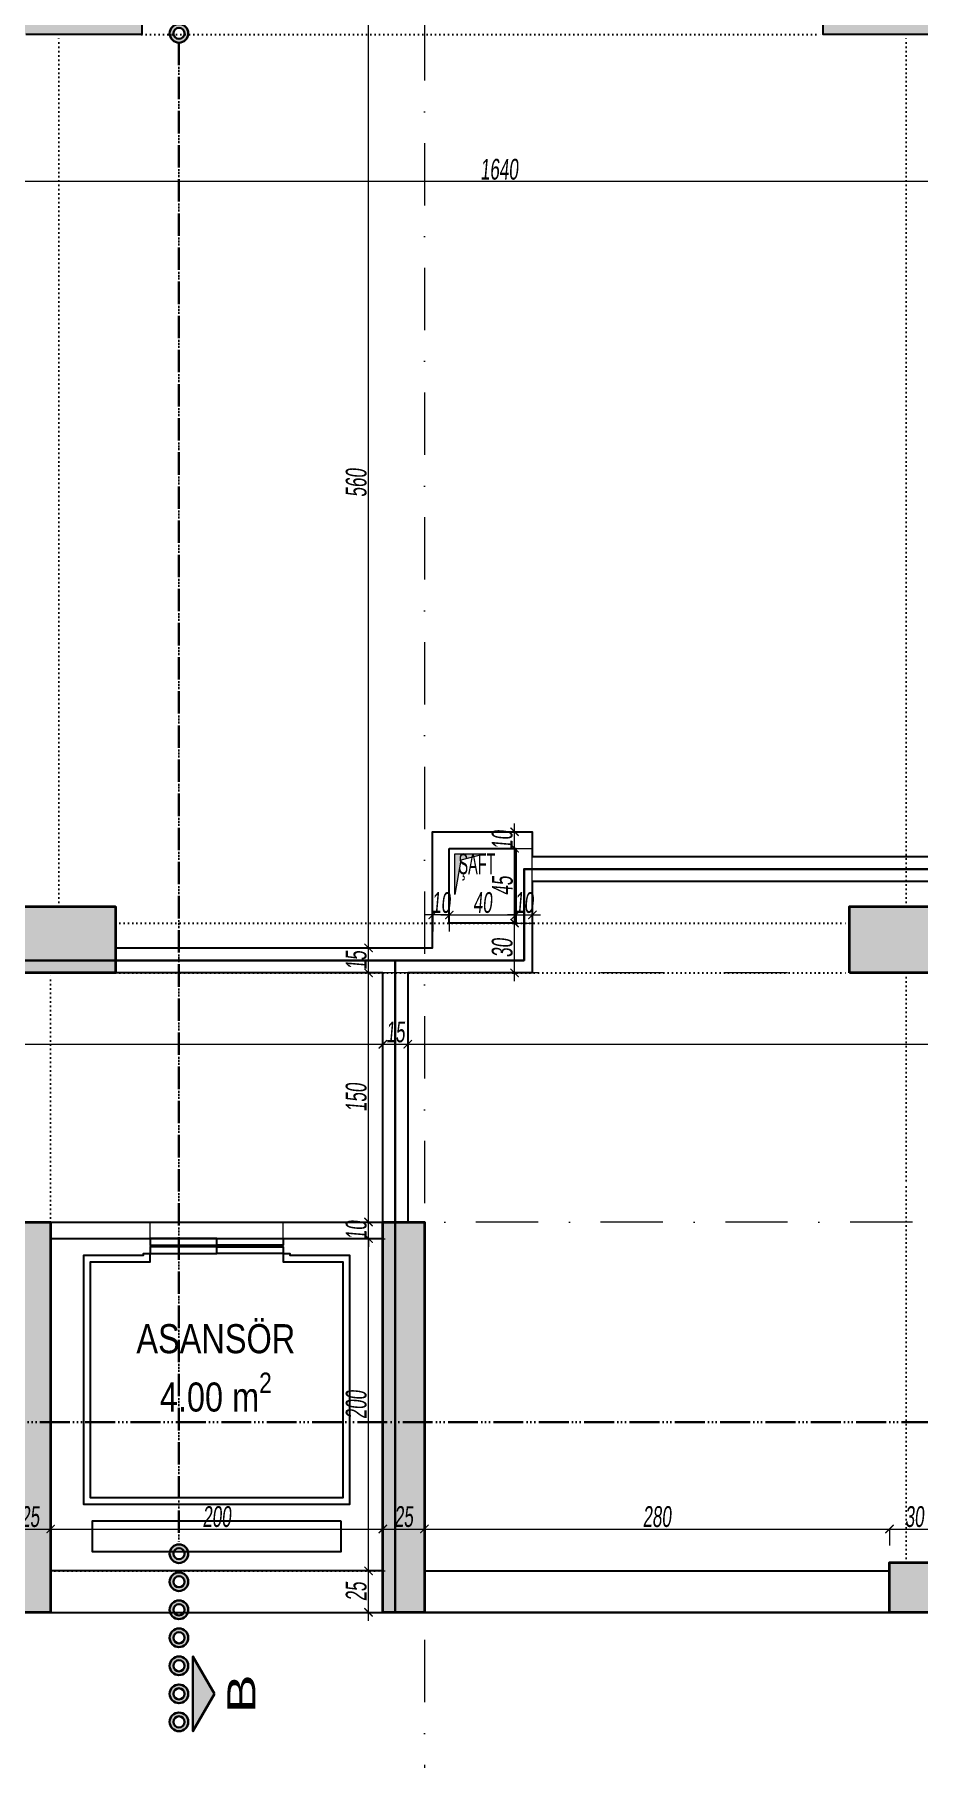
# Model space of a CAD drawing. Header units: millimetres. Extents: x -2145 to 33996, y -835 to 2363.
# Drawn here: x 9820 to 10352, y -228 to 810 of the extents above; entities that cross this region are included whole.
import ezdxf
from ezdxf.enums import TextEntityAlignment as Align

# ---------------------------------------------------------------- set-up
doc = ezdxf.new("R2010")
doc.units = ezdxf.units.MM
for name, pattern in [('ACAD_ISO06W100', [36, 24, -3, 0, -3, 0, -3, 0, -3]), ('DASHDOT', [1, 0.5, -0.25, 0, -0.25]), ('DOT', [0.25, 0, -0.25])]:
    doc.linetypes.add(name, pattern=pattern)
doc.layers.add('ALAN', color=3, linetype='Continuous', lineweight=25, plot=False)
for name, color, linetype, lineweight in [('EMSAL HESAP', 1, 'Continuous', 30), ('NET_AKS', 251, 'DASHDOT', 9), ('NET_DUVAR', 150, 'Continuous', 18), ('NET_KESİT_ÇİZİGİSİ', 1, 'Continuous', 30), ('NET_KOLON_TARAMA', 8, 'Continuous', 0), ('NET_TAŞIYICI', 1, 'Continuous', 35), ('NET_ÖLÇÜ İÇ', 54, 'Continuous', 9)]:
    doc.layers.add(name, color=color, linetype=linetype, lineweight=lineweight)
for name, color, linetype in [('Merdiven', 7, 'Continuous'), ('NET_KİRİŞ', 253, 'DOT'), ('NET_POZ', 41, 'Continuous'), ('T-MAH-AD', 7, 'Continuous')]:
    doc.layers.add(name, color=color, linetype=linetype)
doc.styles.add('ARIALTR', font='arial.ttf', dxfattribs={"width": 0.8, "height": 22.5})
doc.styles.add('ARıAL', font='arial.ttf', dxfattribs={"width": 0.7})
doc.styles.add('BODRUM', font='swisscl.ttf', dxfattribs={"width": 0.8, "oblique": 5})
doc.styles.get("Standard").update_dxf_attribs({"font": 'arial.ttf'})
doc.dimstyles.new('olcu-50', dxfattribs={"dimscale": 0, "dimtxt": 12.5, "dimasz": 5, "dimexe": 10, "dimexo": 10, "dimgap": 1, "dimtad": 1, "dimdec": 1, "dimzin": 12, "dimtxsty": 'BODRUM', "dimblk": 'ARCHTICK', "dimcen": 8, "dimdle": 5, "dimclrd": 256, "dimclre": 256, "dimclrt": 256, "dimadec": 0, "dimazin": 2, "dimtfac": 1, "dimtdec": 1, "dimtix": 1, "dimtmove": 0, "dimatfit": 3, "dimldrblk": 'ARCHTICK', "dimfxl": 15, "dimfxlon": 1, "dimlwd": -1, "dimlwe": -1, "dimarcsym": 0})

# ---------------------------------------------------------------- blocks, each defined once
blk = doc.blocks.new('A$C6CC27A50')
at = {"layer": 'NET_DUVAR', "true_color": 0x939598}
h = blk.add_hatch(color=252, dxfattribs=at)
h.dxf.hatch_style = 1
h.paths.add_polyline_path([(-24.76, 3), (-2.88, 3), (-2.88, 19.23), (-6.27, 6.11)])
at = {"layer": 'NET_DUVAR', "color": 251, "true_color": 0x636466}
for p, q in [((-2.88, 19.23), (-6.27, 6.11)), ((-2.88, 3), (-2.88, 19.23)), ((-6.27, 6.11), (-24.76, 3)), ((-24.76, 3), (-2.88, 3))]:
    blk.add_line(p, q, dxfattribs=at)
blk = doc.blocks.new('A$Cec846f78')
at = {"layer": 'NET_TAŞIYICI'}
for points in [[(-1051, 425), (-1051, 385), (-1121, 385), (-1121, 425)], [(-609, 385), (-609, 425), (-539, 425), (-539, 385)], [(-1115, 0), (-1115, 235), (-1090, 235), (-1090, 225), (-1090, 0)], [(-890, 0), (-890, 225), (-890, 235), (-865, 235), (-865, 0)], [(-585, 0), (-585, 30), (-505, 30), (-505, 0)]]:
    blk.add_lwpolyline(points, close=True, dxfattribs=at)
blk = doc.blocks.new('A$Ca5374770')
at = {"layer": 'NET_KOLON_TARAMA'}
h = blk.add_hatch(dxfattribs=at)
h.set_pattern_fill('ANSI33', color=256)
h.paths.add_polyline_path([(1115, 0), (1115, 235), (1090, 235), (1090, 225), (1090, 0)])
h.paths.add_polyline_path([(890, 0), (890, 225), (890, 235), (865, 235), (865, 0)])
h.paths.add_polyline_path([(1580, 30), (1580, 0), (1660, 0), (1660, 30)])
h.paths.add_polyline_path([(1620, 455), (1620, 385), (1660, 385), (1660, 455)])
h.paths.add_polyline_path([(80, 950), (80, 980), (0, 980), (0, 950)])
h.paths.add_polyline_path([(1580, 980), (1580, 950), (1660, 950), (1660, 980)])
h.paths.add_polyline_path([(1035, 980), (1035, 950), (1115, 950), (1115, 980)])
h.paths.add_polyline_path([(625, 950), (625, 980), (545, 980), (545, 950)])
h.paths.add_polyline_path([(80, 0), (80, 30), (0, 30), (0, 0)])
h.paths.add_polyline_path([(1051, 425), (1051, 385), (1121, 385), (1121, 425)])
h.paths.add_polyline_path([(609, 385), (609, 425), (539, 425), (539, 385)])
h.paths.add_polyline_path([(585, 0), (585, 30), (505, 30), (505, 0)])
h.paths.add_polyline_path([(40, 385), (40, 455), (0, 455), (0, 385)])
at = {"layer": 'NET_TAŞIYICI', "xscale": -1}
blk.add_blockref('A$Cec846f78', (0, 0), dxfattribs=at)
blk = doc.blocks.new('*U618')
for points in [[(0, -4), (0, 0), (-40, 0), (-40, -4)], [(0, -4), (0, 0), (40, 0), (40, -4)], [(0, -9), (0, -5), (-40, -5), (-40, -9)], [(0, -9), (0, -5), (40, -5), (40, -9)], [(75, -170), (-75, -170), (-75, -188.4), (75, -188.4)]]:
    blk.add_lwpolyline(points, close=True)
for points in [[(40, -9), (44, -9), (44, -10), (80, -10), (80, -160), (-80, -160), (-80, -10), (-44, -10), (-44, -9), (-40, -9)], [(40, -9), (40, -14), (76, -14), (76, -156), (-76, -156), (-76, -14), (-40, -14), (-40, -9)]]:
    blk.add_lwpolyline(points)
blk = doc.blocks.new('İŞRT - KES YER')
at = {"layer": 'NET_KESİT_ÇİZİGİSİ'}
h = blk.add_hatch(color=251, dxfattribs=at)
h.dxf.hatch_style = 1
h.paths.add_polyline_path([(0, 0), (40, -23.1), (-40, -23.1)])
h = blk.add_hatch(color=256, dxfattribs=at)
h.dxf.hatch_style = 1
h.paths.add_polyline_path([(160, -38.1, -1), (140, -38.1, -1)])
h.paths.add_polyline_path([(144, -38.1, 1), (156, -38.1, 1)], flags=16)
h.paths.add_polyline_path([(130, -38.1, -1), (110, -38.1, -1)])
h.paths.add_polyline_path([(114, -38.1, 1), (126, -38.1, 1)], flags=16)
h.paths.add_polyline_path([(100, -38.1, -1), (80, -38.1, -1)])
h.paths.add_polyline_path([(84, -38.1, 1), (96, -38.1, 1)], flags=16)
h.paths.add_polyline_path([(70, -38.1, -1), (50, -38.1, -1)])
h.paths.add_polyline_path([(54, -38.1, 1), (66, -38.1, 1)], flags=16)
h.paths.add_polyline_path([(40, -38.1, -1), (20, -38.1, -1)])
h.paths.add_polyline_path([(24, -38.1, 1), (36, -38.1, 1)], flags=16)
h.paths.add_polyline_path([(10, -38.1, -1), (-10, -38.1, -1)])
h.paths.add_polyline_path([(-6, -38.1, 1), (6, -38.1, 1)], flags=16)
h.paths.add_polyline_path([(-20, -38.1, -1), (-40, -38.1, -1)])
h.paths.add_polyline_path([(-36, -38.1, 1), (-24, -38.1, 1)], flags=16)
blk.add_lwpolyline([(0, 0), (40, -23.1), (-40, -23.1)], close=True, dxfattribs=at)
for centre, radius in [((-30, -38.1), 10), ((-30, -38.1), 6), ((0, -38.1), 10), ((0, -38.1), 6), ((30, -38.1), 10), ((30, -38.1), 6), ((60, -38.1), 10), ((60, -38.1), 6), ((90, -38.1), 10), ((90, -38.1), 6), ((120, -38.1), 10), ((120, -38.1), 6), ((150, -38.1), 10), ((150, -38.1), 6)]:
    blk.add_circle(centre, radius, dxfattribs=at)
blk = doc.blocks.new('*U634')
at = {"layer": 'NET_KESİT_ÇİZİGİSİ', "linetype": 'ACAD_ISO06W100'}
blk.add_lwpolyline([(1807.3, 0), (200, 0)], dxfattribs=at)
at = {"layer": 'NET_KESİT_ÇİZİGİSİ'}
blk.add_blockref('İŞRT - KES YER', (40, 38.1), dxfattribs=at)
at = {"layer": 'NET_KESİT_ÇİZİGİSİ', "xscale": -1}
blk.add_blockref('İŞRT - KES YER', (1967.3, 38.1), dxfattribs=at)
at = {"layer": 'NET_KESİT_ÇİZİGİSİ', "style": 'ARıAL', "width": 1.5}
for tag, p in [('KESİTSOL', (40, 66.8)), ('KESİTSAĞ', (1967.3, 66.8))]:
    blk.add_attdef(tag, text='', height=30, dxfattribs=at).set_placement(p, align=Align.MIDDLE_CENTER)
blk = doc.blocks.new('A$C5ec6af74')
at = {"layer": 'NET_AKS', "ltscale": 75}
for p, q in [((-70, 1185), (-70, -185)), ((1125, 385), (-1195, 385)), ((1125, 235), (-1195, 235)), ((1125, 0), (-1195, 0))]:
    blk.add_line(p, q, dxfattribs=at)
blk = doc.blocks.new('A$Cb9b20b1b')
at = {"layer": 'NET_KİRİŞ', "ltscale": 10}
for p, q in [((-315, 190), (-315, 715)), ((145, 715), (-265, 715)), ((195, 190), (195, 715)), ((161, 180), (-281, 180)), ((-315, 25), (-315, 150)), ((161, 150), (-281, 150)), ((200, 0), (200, 150)), ((-315, -205), (-315, 25)), ((-25, -210), (-305, -210)), ((-25, -210), (-165, -210)), ((200, -210), (0, -210)), ((-25, -235), (-305, -235)), ((200, -235), (0, -235))]:
    blk.add_line(p, q, dxfattribs=at)
blk = doc.blocks.new('_ArchTick')
at = {"color": 0, "linetype": 'ByBlock', "const_width": 0.15}
blk.add_lwpolyline([(-0.5, -0.5), (0.5, 0.5)], dxfattribs=at)
blk = doc.blocks.new('*D777')
at = {"layer": 'Defpoints', "color": 0, "transparency": 16777216}
for p in [(9279.5, 721), (9279.5, 721), (10919.5, 721)]:
    blk.add_point(p, dxfattribs=at)
at = {"layer": 'NET_ÖLÇÜ İÇ', "transparency": 16777216}
for p, q in [((9279.5, 721), (9279.5, 731)), ((10919.5, 721), (10919.5, 731)), ((10924.5, 721), (9274.5, 721))]:
    blk.add_line(p, q, dxfattribs=at)
at = {"layer": 'NET_ÖLÇÜ İÇ', "transparency": 16777216, "xscale": 5, "yscale": 5, "zscale": 5, "rotation": 180}
blk.add_blockref('_ArchTick', (9279.5, 721), dxfattribs=at)
at = {"layer": 'NET_ÖLÇÜ İÇ', "transparency": 16777216, "xscale": 5, "yscale": 5, "zscale": 5}
blk.add_blockref('_ArchTick', (10919.5, 721), dxfattribs=at)
at = {"layer": 'NET_ÖLÇÜ İÇ', "transparency": 16777216, "insert": (10099.5, 728.4), "char_height": 12.5, "attachment_point": 5, "style": 'BODRUM'}
blk.add_mtext('1640', dxfattribs=at)
blk = doc.blocks.new('*D784')
at = {"layer": 'Defpoints', "color": 0, "transparency": 16777216}
for p in [(10020.9, -115.4), (10020.9, -115.4), (10020.9, -140.4)]:
    blk.add_point(p, dxfattribs=at)
at = {"layer": 'NET_ÖLÇÜ İÇ', "transparency": 16777216}
for p, q in [((10020.9, -145.4), (10020.9, -110.4)), ((10020.9, -115.4), (10030.9, -115.4)), ((10020.9, -140.4), (10030.9, -140.4))]:
    blk.add_line(p, q, dxfattribs=at)
at = {"layer": 'NET_ÖLÇÜ İÇ', "transparency": 16777216, "xscale": 5, "yscale": 5, "zscale": 5}
for p, rotation in [((10020.9, -115.4), 90), ((10020.9, -140.4), 270)]:
    blk.add_blockref('_ArchTick', p, dxfattribs=dict(at, rotation=rotation))
at = {"layer": 'NET_ÖLÇÜ İÇ', "transparency": 16777216, "insert": (10013.5, -127.9), "char_height": 12.5, "attachment_point": 5, "rotation": 90, "style": 'BODRUM'}
blk.add_mtext('25', dxfattribs=at)
blk = doc.blocks.new('*D785')
at = {"layer": 'Defpoints', "color": 0, "transparency": 16777216}
for p in [(10020.9, 84.6), (10020.9, 84.6), (10020.9, -115.4)]:
    blk.add_point(p, dxfattribs=at)
at = {"layer": 'NET_ÖLÇÜ İÇ', "transparency": 16777216}
for p, q in [((10020.9, -120.4), (10020.9, 89.6)), ((10020.9, 84.6), (10030.9, 84.6)), ((10020.9, -115.4), (10030.9, -115.4))]:
    blk.add_line(p, q, dxfattribs=at)
at = {"layer": 'NET_ÖLÇÜ İÇ', "transparency": 16777216, "xscale": 5, "yscale": 5, "zscale": 5}
for p, rotation in [((10020.9, 84.6), 90), ((10020.9, -115.4), 270)]:
    blk.add_blockref('_ArchTick', p, dxfattribs=dict(at, rotation=rotation))
at = {"layer": 'NET_ÖLÇÜ İÇ', "transparency": 16777216, "insert": (10013.5, -15.4), "char_height": 12.5, "attachment_point": 5, "rotation": 90, "style": 'BODRUM'}
blk.add_mtext('200', dxfattribs=at)
blk = doc.blocks.new('*D786')
at = {"layer": 'Defpoints', "color": 0, "transparency": 16777216}
for p in [(10020.9, 94.6), (10020.9, 94.6), (10020.9, 84.6)]:
    blk.add_point(p, dxfattribs=at)
at = {"layer": 'NET_ÖLÇÜ İÇ', "transparency": 16777216}
for p, q in [((10020.9, 94.6), (10020.9, 99.6)), ((10020.9, 94.6), (10030.9, 94.6)), ((10020.9, 84.6), (10020.9, 94.6)), ((10020.9, 84.6), (10030.9, 84.6)), ((10020.9, 84.6), (10020.9, 79.6))]:
    blk.add_line(p, q, dxfattribs=at)
at = {"layer": 'NET_ÖLÇÜ İÇ', "transparency": 16777216, "xscale": 5, "yscale": 5, "zscale": 5}
for p, rotation in [((10020.9, 94.6), 270), ((10020.9, 84.6), 90)]:
    blk.add_blockref('_ArchTick', p, dxfattribs=dict(at, rotation=rotation))
at = {"layer": 'NET_ÖLÇÜ İÇ', "transparency": 16777216, "insert": (10013.5, 89.6), "char_height": 12.5, "attachment_point": 5, "rotation": 90, "style": 'BODRUM'}
blk.add_mtext('10', dxfattribs=at)
blk = doc.blocks.new('*D787')
at = {"layer": 'Defpoints', "color": 0, "transparency": 16777216}
for p in [(10020.9, 244.6), (10020.9, 244.6), (10020.9, 94.6)]:
    blk.add_point(p, dxfattribs=at)
at = {"layer": 'NET_ÖLÇÜ İÇ', "transparency": 16777216}
for p, q in [((10020.9, 89.6), (10020.9, 249.6)), ((10020.9, 244.6), (10030.9, 244.6)), ((10020.9, 94.6), (10030.9, 94.6))]:
    blk.add_line(p, q, dxfattribs=at)
at = {"layer": 'NET_ÖLÇÜ İÇ', "transparency": 16777216, "xscale": 5, "yscale": 5, "zscale": 5}
for p, rotation in [((10020.9, 244.6), 90), ((10020.9, 94.6), 270)]:
    blk.add_blockref('_ArchTick', p, dxfattribs=dict(at, rotation=rotation))
at = {"layer": 'NET_ÖLÇÜ İÇ', "transparency": 16777216, "insert": (10013.5, 169.6), "char_height": 12.5, "attachment_point": 5, "rotation": 90, "style": 'BODRUM'}
blk.add_mtext('150', dxfattribs=at)
blk = doc.blocks.new('*D788')
at = {"layer": 'Defpoints', "color": 0, "transparency": 16777216}
for p in [(10020.9, 259.6), (10020.9, 259.6), (10020.9, 244.6)]:
    blk.add_point(p, dxfattribs=at)
at = {"layer": 'NET_ÖLÇÜ İÇ', "transparency": 16777216}
for p, q in [((10020.9, 239.6), (10020.9, 264.6)), ((10020.9, 259.6), (10030.9, 259.6)), ((10020.9, 244.6), (10030.9, 244.6))]:
    blk.add_line(p, q, dxfattribs=at)
at = {"layer": 'NET_ÖLÇÜ İÇ', "transparency": 16777216, "xscale": 5, "yscale": 5, "zscale": 5}
for p, rotation in [((10020.9, 259.6), 90), ((10020.9, 244.6), 270)]:
    blk.add_blockref('_ArchTick', p, dxfattribs=dict(at, rotation=rotation))
at = {"layer": 'NET_ÖLÇÜ İÇ', "transparency": 16777216, "insert": (10013.5, 252.1), "char_height": 12.5, "attachment_point": 5, "rotation": 90, "style": 'BODRUM'}
blk.add_mtext('15', dxfattribs=at)
blk = doc.blocks.new('*D789')
at = {"layer": 'Defpoints', "color": 0, "transparency": 16777216}
for p in [(10020.9, 819.6), (10020.9, 819.6), (10020.9, 259.6)]:
    blk.add_point(p, dxfattribs=at)
at = {"layer": 'NET_ÖLÇÜ İÇ', "transparency": 16777216}
for p, q in [((10020.9, 254.6), (10020.9, 824.6)), ((10020.9, 819.6), (10030.9, 819.6)), ((10020.9, 259.6), (10030.9, 259.6))]:
    blk.add_line(p, q, dxfattribs=at)
at = {"layer": 'NET_ÖLÇÜ İÇ', "transparency": 16777216, "xscale": 5, "yscale": 5, "zscale": 5}
for p, rotation in [((10020.9, 819.6), 90), ((10020.9, 259.6), 270)]:
    blk.add_blockref('_ArchTick', p, dxfattribs=dict(at, rotation=rotation))
at = {"layer": 'NET_ÖLÇÜ İÇ', "transparency": 16777216, "insert": (10013.5, 539.6), "char_height": 12.5, "attachment_point": 5, "rotation": 90, "style": 'BODRUM'}
blk.add_mtext('560', dxfattribs=at)
blk = doc.blocks.new('*D813')
at = {"layer": 'Defpoints', "color": 0, "transparency": 16777216}
for p in [(10044.5, 201.6), (10044.5, 201.6), (10919.5, 201.6)]:
    blk.add_point(p, dxfattribs=at)
at = {"layer": 'NET_ÖLÇÜ İÇ', "transparency": 16777216}
for p, q in [((10044.5, 201.6), (10044.5, 211.6)), ((10924.5, 201.6), (10039.5, 201.6)), ((10919.5, 201.6), (10919.5, 191.6))]:
    blk.add_line(p, q, dxfattribs=at)
at = {"layer": 'NET_ÖLÇÜ İÇ', "transparency": 16777216, "xscale": 5, "yscale": 5, "zscale": 5, "rotation": 180.0000000000007}
blk.add_blockref('_ArchTick', (10044.5, 201.6), dxfattribs=at)
at = {"layer": 'NET_ÖLÇÜ İÇ', "transparency": 16777216, "xscale": 5, "yscale": 5, "zscale": 5}
blk.add_blockref('_ArchTick', (10919.5, 201.6), dxfattribs=at)
at = {"layer": 'NET_ÖLÇÜ İÇ', "transparency": 16777216, "insert": (10482, 209), "char_height": 12.5, "attachment_point": 5, "style": 'BODRUM'}
blk.add_mtext('875', dxfattribs=at)
blk = doc.blocks.new('*D814')
at = {"layer": 'Defpoints', "color": 0, "transparency": 16777216}
for p in [(10029.5, 201.6), (10029.5, 201.6), (10044.5, 201.6)]:
    blk.add_point(p, dxfattribs=at)
at = {"layer": 'NET_ÖLÇÜ İÇ', "transparency": 16777216}
for p, q in [((10029.5, 201.6), (10029.5, 211.6)), ((10044.5, 201.6), (10044.5, 211.6)), ((10049.5, 201.6), (10024.5, 201.6))]:
    blk.add_line(p, q, dxfattribs=at)
at = {"layer": 'NET_ÖLÇÜ İÇ', "transparency": 16777216, "xscale": 5, "yscale": 5, "zscale": 5, "rotation": 180}
blk.add_blockref('_ArchTick', (10029.5, 201.6), dxfattribs=at)
at = {"layer": 'NET_ÖLÇÜ İÇ', "transparency": 16777216, "xscale": 5, "yscale": 5, "zscale": 5}
blk.add_blockref('_ArchTick', (10044.5, 201.6), dxfattribs=at)
at = {"layer": 'NET_ÖLÇÜ İÇ', "transparency": 16777216, "insert": (10037, 209), "char_height": 12.5, "attachment_point": 5, "style": 'BODRUM'}
blk.add_mtext('15', dxfattribs=at)
blk = doc.blocks.new('*D815')
at = {"layer": 'Defpoints', "color": 0, "transparency": 16777216}
for p in [(9279.5, 201.6), (9279.5, 201.6), (10029.5, 201.6)]:
    blk.add_point(p, dxfattribs=at)
at = {"layer": 'NET_ÖLÇÜ İÇ', "transparency": 16777216}
for p, q in [((9279.5, 201.6), (9279.5, 211.6)), ((10029.5, 201.6), (10029.5, 211.6)), ((10034.5, 201.6), (9274.5, 201.6))]:
    blk.add_line(p, q, dxfattribs=at)
at = {"layer": 'NET_ÖLÇÜ İÇ', "transparency": 16777216, "xscale": 5, "yscale": 5, "zscale": 5, "rotation": 180}
blk.add_blockref('_ArchTick', (9279.5, 201.6), dxfattribs=at)
at = {"layer": 'NET_ÖLÇÜ İÇ', "transparency": 16777216, "xscale": 5, "yscale": 5, "zscale": 5}
blk.add_blockref('_ArchTick', (10029.5, 201.6), dxfattribs=at)
at = {"layer": 'NET_ÖLÇÜ İÇ', "transparency": 16777216, "insert": (9654.5, 209), "char_height": 12.5, "attachment_point": 5, "style": 'BODRUM'}
blk.add_mtext('750', dxfattribs=at)
blk = doc.blocks.new('*D830')
at = {"layer": 'Defpoints', "color": 0, "transparency": 16777216}
for p in [(9804.5, -90.2), (9829.5, -90.2), (9829.5, -90.2)]:
    blk.add_point(p, dxfattribs=at)
at = {"layer": 'NET_ÖLÇÜ İÇ', "transparency": 16777216}
for p, q in [((9804.5, -90.2), (9804.5, -80.2)), ((9829.5, -90.2), (9829.5, -80.2)), ((9799.5, -90.2), (9834.5, -90.2))]:
    blk.add_line(p, q, dxfattribs=at)
at = {"layer": 'NET_ÖLÇÜ İÇ', "transparency": 16777216, "xscale": 5, "yscale": 5, "zscale": 5, "rotation": 180}
blk.add_blockref('_ArchTick', (9804.5, -90.2), dxfattribs=at)
at = {"layer": 'NET_ÖLÇÜ İÇ', "transparency": 16777216, "xscale": 5, "yscale": 5, "zscale": 5}
blk.add_blockref('_ArchTick', (9829.5, -90.2), dxfattribs=at)
at = {"layer": 'NET_ÖLÇÜ İÇ', "transparency": 16777216, "insert": (9817, -82.8), "char_height": 12.5, "attachment_point": 5, "style": 'BODRUM'}
blk.add_mtext('25', dxfattribs=at)
blk = doc.blocks.new('*D831')
at = {"layer": 'Defpoints', "color": 0, "transparency": 16777216}
for p in [(9829.5, -90.2), (10029.5, -90.2), (10029.5, -90.2)]:
    blk.add_point(p, dxfattribs=at)
at = {"layer": 'NET_ÖLÇÜ İÇ', "transparency": 16777216}
for p, q in [((9829.5, -90.2), (9829.5, -80.2)), ((10029.5, -90.2), (10029.5, -80.2)), ((9824.5, -90.2), (10034.5, -90.2))]:
    blk.add_line(p, q, dxfattribs=at)
at = {"layer": 'NET_ÖLÇÜ İÇ', "transparency": 16777216, "xscale": 5, "yscale": 5, "zscale": 5, "rotation": 180}
blk.add_blockref('_ArchTick', (9829.5, -90.2), dxfattribs=at)
at = {"layer": 'NET_ÖLÇÜ İÇ', "transparency": 16777216, "xscale": 5, "yscale": 5, "zscale": 5}
blk.add_blockref('_ArchTick', (10029.5, -90.2), dxfattribs=at)
at = {"layer": 'NET_ÖLÇÜ İÇ', "transparency": 16777216, "insert": (9929.5, -82.8), "char_height": 12.5, "attachment_point": 5, "style": 'BODRUM'}
blk.add_mtext('200', dxfattribs=at)
blk = doc.blocks.new('*D832')
at = {"layer": 'Defpoints', "color": 0, "transparency": 16777216}
for p in [(10029.5, -90.2), (10054.5, -90.2), (10054.5, -90.2)]:
    blk.add_point(p, dxfattribs=at)
at = {"layer": 'NET_ÖLÇÜ İÇ', "transparency": 16777216}
for p, q in [((10029.5, -90.2), (10029.5, -80.2)), ((10054.5, -90.2), (10054.5, -80.2)), ((10024.5, -90.2), (10059.5, -90.2))]:
    blk.add_line(p, q, dxfattribs=at)
at = {"layer": 'NET_ÖLÇÜ İÇ', "transparency": 16777216, "xscale": 5, "yscale": 5, "zscale": 5, "rotation": 180}
blk.add_blockref('_ArchTick', (10029.5, -90.2), dxfattribs=at)
at = {"layer": 'NET_ÖLÇÜ İÇ', "transparency": 16777216, "xscale": 5, "yscale": 5, "zscale": 5}
blk.add_blockref('_ArchTick', (10054.5, -90.2), dxfattribs=at)
at = {"layer": 'NET_ÖLÇÜ İÇ', "transparency": 16777216, "insert": (10042, -82.8), "char_height": 12.5, "attachment_point": 5, "style": 'BODRUM'}
blk.add_mtext('25', dxfattribs=at)
blk = doc.blocks.new('*D833')
at = {"layer": 'Defpoints', "color": 0, "transparency": 16777216}
for p in [(10054.5, -90.2), (10334.5, -90.2), (10334.5, -90.2)]:
    blk.add_point(p, dxfattribs=at)
at = {"layer": 'NET_ÖLÇÜ İÇ', "transparency": 16777216}
for p, q in [((10054.5, -90.2), (10054.5, -80.2)), ((10049.5, -90.2), (10339.5, -90.2)), ((10334.5, -90.2), (10334.5, -100.2))]:
    blk.add_line(p, q, dxfattribs=at)
at = {"layer": 'NET_ÖLÇÜ İÇ', "transparency": 16777216, "xscale": 5, "yscale": 5, "zscale": 5, "rotation": 180}
blk.add_blockref('_ArchTick', (10054.5, -90.2), dxfattribs=at)
at = {"layer": 'NET_ÖLÇÜ İÇ', "transparency": 16777216, "xscale": 5, "yscale": 5, "zscale": 5}
blk.add_blockref('_ArchTick', (10334.5, -90.2), dxfattribs=at)
at = {"layer": 'NET_ÖLÇÜ İÇ', "transparency": 16777216, "insert": (10194.5, -82.8), "char_height": 12.5, "attachment_point": 5, "style": 'BODRUM'}
blk.add_mtext('280', dxfattribs=at)
blk = doc.blocks.new('*D834')
at = {"layer": 'Defpoints', "color": 0, "transparency": 16777216}
for p in [(10334.5, -90.2), (10364.5, -90.2), (10364.5, -90.2)]:
    blk.add_point(p, dxfattribs=at)
at = {"layer": 'NET_ÖLÇÜ İÇ', "transparency": 16777216}
for p, q in [((10329.5, -90.2), (10369.5, -90.2)), ((10334.5, -90.2), (10334.5, -100.2)), ((10364.5, -90.2), (10364.5, -100.2))]:
    blk.add_line(p, q, dxfattribs=at)
at = {"layer": 'NET_ÖLÇÜ İÇ', "transparency": 16777216, "xscale": 5, "yscale": 5, "zscale": 5, "rotation": 180}
blk.add_blockref('_ArchTick', (10334.5, -90.2), dxfattribs=at)
at = {"layer": 'NET_ÖLÇÜ İÇ', "transparency": 16777216, "xscale": 5, "yscale": 5, "zscale": 5}
blk.add_blockref('_ArchTick', (10364.5, -90.2), dxfattribs=at)
at = {"layer": 'NET_ÖLÇÜ İÇ', "transparency": 16777216, "insert": (10349.5, -82.8), "char_height": 12.5, "attachment_point": 5, "style": 'BODRUM'}
blk.add_mtext('30', dxfattribs=at)
blk = doc.blocks.new('*U1585')
at = {"layer": 'NET_KESİT_ÇİZİGİSİ', "linetype": 'ACAD_ISO06W100'}
blk.add_lwpolyline([(2626.7, 0), (200, 0)], dxfattribs=at)
at = {"layer": 'NET_KESİT_ÇİZİGİSİ', "style": 'ARıAL', "width": 1.5}
for tag, p in [('KESİTSOL', (40, 66.8)), ('KESİTSAĞ', (2786.7, 66.8))]:
    blk.add_attdef(tag, text='', height=30, dxfattribs=at).set_placement(p, align=Align.MIDDLE_CENTER)
blk = doc.blocks.new('*D1851')
at = {"layer": 'Defpoints', "color": 0, "transparency": 16777216}
for p in [(10069.5, 279.5), (10109.5, 279.5), (10109.5, 279.5)]:
    blk.add_point(p, dxfattribs=at)
at = {"layer": 'NET_ÖLÇÜ İÇ', "transparency": 16777216}
for p, q in [((10109.5, 279.5), (10109.5, 289.5)), ((10064.5, 279.5), (10114.5, 279.5)), ((10069.5, 279.5), (10069.5, 269.5))]:
    blk.add_line(p, q, dxfattribs=at)
at = {"layer": 'NET_ÖLÇÜ İÇ', "transparency": 16777216, "xscale": 5, "yscale": 5, "zscale": 5, "rotation": 180}
blk.add_blockref('_ArchTick', (10069.5, 279.5), dxfattribs=at)
at = {"layer": 'NET_ÖLÇÜ İÇ', "transparency": 16777216, "xscale": 5, "yscale": 5, "zscale": 5}
blk.add_blockref('_ArchTick', (10109.5, 279.5), dxfattribs=at)
at = {"layer": 'NET_ÖLÇÜ İÇ', "transparency": 16777216, "insert": (10089.5, 286.9), "char_height": 12.5, "attachment_point": 5, "style": 'BODRUM'}
blk.add_mtext('40', dxfattribs=at)
blk = doc.blocks.new('*D1852')
at = {"layer": 'Defpoints', "color": 0, "transparency": 16777216}
for p in [(10109.5, 279.5), (10119.5, 279.5), (10119.5, 279.5)]:
    blk.add_point(p, dxfattribs=at)
at = {"layer": 'NET_ÖLÇÜ İÇ', "transparency": 16777216}
for p, q in [((10109.5, 279.5), (10109.5, 289.5)), ((10119.5, 279.5), (10119.5, 289.5)), ((10109.5, 279.5), (10104.5, 279.5)), ((10109.5, 279.5), (10119.5, 279.5)), ((10119.5, 279.5), (10124.5, 279.5))]:
    blk.add_line(p, q, dxfattribs=at)
at = {"layer": 'NET_ÖLÇÜ İÇ', "transparency": 16777216, "xscale": 5, "yscale": 5, "zscale": 5}
blk.add_blockref('_ArchTick', (10109.5, 279.5), dxfattribs=at)
at = {"layer": 'NET_ÖLÇÜ İÇ', "transparency": 16777216, "xscale": 5, "yscale": 5, "zscale": 5, "rotation": 180}
blk.add_blockref('_ArchTick', (10119.5, 279.5), dxfattribs=at)
at = {"layer": 'NET_ÖLÇÜ İÇ', "transparency": 16777216, "insert": (10114.5, 286.9), "char_height": 12.5, "attachment_point": 5, "style": 'BODRUM'}
blk.add_mtext('10', dxfattribs=at)
blk = doc.blocks.new('*D1853')
at = {"layer": 'Defpoints', "color": 0, "transparency": 16777216}
for p in [(10108.8, 274.6), (10108.8, 274.6), (10108.8, 244.6)]:
    blk.add_point(p, dxfattribs=at)
at = {"layer": 'NET_ÖLÇÜ İÇ', "transparency": 16777216}
for p, q in [((10108.8, 239.6), (10108.8, 279.6)), ((10108.8, 274.6), (10118.8, 274.6)), ((10108.8, 244.6), (10118.8, 244.6))]:
    blk.add_line(p, q, dxfattribs=at)
at = {"layer": 'NET_ÖLÇÜ İÇ', "transparency": 16777216, "xscale": 5, "yscale": 5, "zscale": 5}
for p, rotation in [((10108.8, 274.6), 90), ((10108.8, 244.6), 270)]:
    blk.add_blockref('_ArchTick', p, dxfattribs=dict(at, rotation=rotation))
at = {"layer": 'NET_ÖLÇÜ İÇ', "transparency": 16777216, "insert": (10101.4, 259.6), "char_height": 12.5, "attachment_point": 5, "rotation": 90, "style": 'BODRUM'}
blk.add_mtext('30', dxfattribs=at)
blk = doc.blocks.new('*D1854')
at = {"layer": 'Defpoints', "color": 0, "transparency": 16777216}
for p in [(10108.8, 319.6), (10108.8, 319.6), (10108.8, 274.6)]:
    blk.add_point(p, dxfattribs=at)
at = {"layer": 'NET_ÖLÇÜ İÇ', "transparency": 16777216}
for p, q in [((10108.8, 269.6), (10108.8, 324.6)), ((10108.8, 319.6), (10118.8, 319.6)), ((10108.8, 274.6), (10118.8, 274.6))]:
    blk.add_line(p, q, dxfattribs=at)
at = {"layer": 'NET_ÖLÇÜ İÇ', "transparency": 16777216, "xscale": 5, "yscale": 5, "zscale": 5}
for p, rotation in [((10108.8, 319.6), 90), ((10108.8, 274.6), 270)]:
    blk.add_blockref('_ArchTick', p, dxfattribs=dict(at, rotation=rotation))
at = {"layer": 'NET_ÖLÇÜ İÇ', "transparency": 16777216, "insert": (10101.5, 297.1), "char_height": 12.5, "attachment_point": 5, "rotation": 90, "style": 'BODRUM'}
blk.add_mtext('45', dxfattribs=at)
blk = doc.blocks.new('*D1855')
at = {"layer": 'Defpoints', "color": 0, "transparency": 16777216}
for p in [(10108.8, 329.6), (10108.8, 329.6), (10108.8, 319.6)]:
    blk.add_point(p, dxfattribs=at)
at = {"layer": 'NET_ÖLÇÜ İÇ', "transparency": 16777216}
for p, q in [((10108.8, 329.6), (10108.8, 334.6)), ((10108.8, 329.6), (10118.8, 329.6)), ((10108.8, 319.6), (10108.8, 329.6)), ((10108.8, 319.6), (10118.8, 319.6)), ((10108.8, 319.6), (10108.8, 314.6))]:
    blk.add_line(p, q, dxfattribs=at)
at = {"layer": 'NET_ÖLÇÜ İÇ', "transparency": 16777216, "xscale": 5, "yscale": 5, "zscale": 5}
for p, rotation in [((10108.8, 329.6), 270), ((10108.8, 319.6), 90)]:
    blk.add_blockref('_ArchTick', p, dxfattribs=dict(at, rotation=rotation))
at = {"layer": 'NET_ÖLÇÜ İÇ', "transparency": 16777216, "insert": (10101.4, 324.6), "char_height": 12.5, "attachment_point": 5, "rotation": 90, "style": 'BODRUM'}
blk.add_mtext('10', dxfattribs=at)
blk = doc.blocks.new('*D1856')
at = {"layer": 'Defpoints', "color": 0, "transparency": 16777216}
for p in [(10059.5, 279.5), (10059.5, 279.5), (10069.5, 279.5)]:
    blk.add_point(p, dxfattribs=at)
at = {"layer": 'NET_ÖLÇÜ İÇ', "transparency": 16777216}
for p, q in [((10059.5, 279.5), (10054.5, 279.5)), ((10059.5, 279.5), (10059.5, 269.5)), ((10069.5, 279.5), (10059.5, 279.5)), ((10069.5, 279.5), (10069.5, 269.5)), ((10069.5, 279.5), (10074.5, 279.5))]:
    blk.add_line(p, q, dxfattribs=at)
at = {"layer": 'NET_ÖLÇÜ İÇ', "transparency": 16777216, "xscale": 5, "yscale": 5, "zscale": 5}
blk.add_blockref('_ArchTick', (10059.5, 279.5), dxfattribs=at)
at = {"layer": 'NET_ÖLÇÜ İÇ', "transparency": 16777216, "xscale": 5, "yscale": 5, "zscale": 5, "rotation": 180}
blk.add_blockref('_ArchTick', (10069.5, 279.5), dxfattribs=at)
at = {"layer": 'NET_ÖLÇÜ İÇ', "transparency": 16777216, "insert": (10064.5, 286.9), "char_height": 12.5, "attachment_point": 5, "style": 'BODRUM'}
blk.add_mtext('10', dxfattribs=at)

msp = doc.modelspace()

# ---------------------------------------------------------------- linework, layer by layer
at = {"layer": 'ALAN'}
for points in [[(10919.48, 839.61), (9259.48, 839.61), (9259.48, -140.39), (10919.48, -140.39)], [(10069.48, 319.61), (10109.48, 319.61), (10109.48, 274.61), (10069.48, 274.61)], [(10919.48, 244.61), (10879.48, 244.61), (10879.48, 299.61), (10119.48, 299.61), (10119.48, 244.61), (10044.48, 244.61), (10044.48, 94.61), (10054.48, 94.61), (10054.48, -115.39), (10334.48, -115.39), (10334.48, -110.39), (10364.48, -110.39), (10364.48, -70.39), (10414.48, -70.39), (10414.48, -120.39), (10619.48, -120.39), (10619.48, -75.39), (10669.48, -75.39), (10669.48, -120.39), (10839.48, -120.39), (10839.48, -110.39), (10919.48, -110.39)], [(10029.48, 244.61), (9279.48, 244.61), (9279.48, 84.61), (9399.48, 84.61), (9399.48, 94.61), (10029.48, 94.61)], [(10029.48, -115.39), (9829.48, -115.39), (9829.48, 84.61), (10029.48, 84.61)]]:
    msp.add_lwpolyline(points, close=True, dxfattribs=at)
msp.add_lwpolyline([(9798.48, 284.61), (9868.48, 284.61), (9868.48, 259.61), (10059.48, 259.61), (10059.48, 329.61), (10119.48, 329.61), (10119.48, 314.61), (10919.48, 314.61), (10919.48, 809.61), (10839.48, 809.61), (10839.48, 819.61), (10414.48, 819.61), (10414.48, 769.61), (10364.48, 769.61), (10364.48, 809.61), (10294.48, 809.61), (10294.48, 819.61), (9884.48, 819.61), (9884.48, 809.61), (9814.48, 809.61)], dxfattribs=at)
at = {"layer": 'EMSAL HESAP'}
for points in [[(10919.48, 307.11), (10114.48, 307.11), (10114.48, 252.11), (9259.48, 252.11), (9259.48, 839.61), (10919.48, 839.61)], [(10919.48, 307.11), (10919.48, -140.39), (10036.98, -140.39), (10036.98, 252.11), (10114.48, 252.11), (10114.48, 307.11)]]:
    msp.add_lwpolyline(points, close=True, dxfattribs=at)
at = {"layer": 'NET_DUVAR'}
for p, q in [((10119.48, 329.61), (10059.48, 329.61)), ((10059.48, 259.61), (10059.48, 329.61)), ((10119.48, 244.61), (10119.48, 329.61)), ((10069.48, 274.61), (10069.48, 319.61)), ((10109.48, 319.61), (10069.48, 319.61)), ((10109.48, 274.61), (10109.48, 319.61)), ((10879.48, 314.61), (10119.48, 314.61)), ((10879.48, 299.61), (10119.48, 299.61)), ((10109.48, 274.61), (10069.48, 274.61)), ((10059.48, 259.61), (9868.48, 259.61)), ((10029.48, 244.61), (9868.48, 244.61)), ((10029.48, 94.61), (10029.48, 244.61)), ((10044.48, 94.61), (10044.48, 244.61)), ((10119.48, 244.61), (10054.48, 244.61)), ((9829.48, 94.61), (10029.48, 94.61)), ((9889.48, 84.61), (9889.48, 94.61)), ((9969.48, 84.61), (9969.48, 94.61)), ((9829.48, 84.61), (10029.48, 84.61)), ((10029.48, -115.39), (9829.48, -115.39)), ((10334.48, -115.39), (10054.48, -115.39)), ((10029.48, -140.39), (9829.48, -140.39)), ((10334.48, -140.39), (10054.48, -140.39))]:
    msp.add_line(p, q, dxfattribs=at)

# ---------------------------------------------------------------- block references
at = {"layer": 'Merdiven', "ltscale": 2}
msp.add_blockref('*U618', (9929.48, 84.61), dxfattribs=at)
at = {"layer": 'NET_AKS'}
msp.add_blockref('A$C5ec6af74', (10124.48, -140.39), dxfattribs=at)
at = {"layer": 'NET_DUVAR', "xscale": -1.125, "yscale": 1.125, "zscale": 1.125, "rotation": 270}
msp.add_blockref('A$C6CC27A50', (10069.48, 319.61), dxfattribs=at)
at = {"layer": 'NET_KESİT_ÇİZİGİSİ', "ltscale": 100}
ref = msp.add_blockref('*U634', (9906.76, -211.94), dxfattribs=dict(at, xscale=-0.5625, yscale=0.5625, zscale=0.5625, rotation=270))
ref.add_attrib('KESİTSOL', 'B', dxfattribs={"height": 16.88, "rotation": 90, "style": 'ARıAL', "width": 1.5}).set_placement((9944.35, -189.44), align=Align.MIDDLE_CENTER)
at = {"layer": 'NET_KESİT_ÇİZİGİSİ', "ltscale": 100, "xscale": -0.75, "yscale": 0.75, "zscale": 0.75}
msp.add_blockref('*U1585', (11165.19, -25.96), dxfattribs=at)
at = {"layer": 'NET_KİRİŞ', "xscale": -1}
msp.add_blockref('A$Cb9b20b1b', (10029.48, 94.61), dxfattribs=at)
at = {"layer": 'NET_TAŞIYICI', "xscale": -1}
msp.add_blockref('A$Ca5374770', (10919.48, -140.39), dxfattribs=at)

# ---------------------------------------------------------------- texts
at = {"layer": 'NET_POZ', "width": 0.5}
msp.add_text('ŞAFT', height=12.5, dxfattribs=at).set_placement((10075, 304.03))
at = {"layer": 'T-MAH-AD', "insert": (9928.93, -19.74), "char_height": 17.5, "width": 121.1216, "attachment_point": 8, "style": 'ARIALTR'}
msp.add_mtext('\\A1;ASANSÖR\\P4.00 m{\\H0.7x;\\S2^ ;}', dxfattribs=at)

# ---------------------------------------------------------------- dimensions: what is measured, and where the dimension line sits
at = {"layer": 'NET_ÖLÇÜ İÇ'}
for base, p1, p2, angle, override, picture, middle in [((10020.88, 819.61), (10020.88, 259.61), (10020.88, 819.61), 270, {"dimscale": 1, "dimtmove": 1}, '*D789', (10013.48, 539.61)), ((10108.84, 329.61), (10108.84, 319.61), (10108.84, 329.61), 90, {"dimscale": 1, "dimtmove": 1}, '*D1855', (10101.44, 324.61)), ((10108.84, 319.61), (10108.84, 274.61), (10108.84, 319.61), 90, {"dimscale": 1, "dimtmove": 1}, '*D1854', (10101.46, 297.11)), ((10108.84, 274.61), (10108.84, 244.61), (10108.84, 274.61), 90, {"dimscale": 1}, '*D1853', (10101.43, 259.61)), ((10020.88, 259.61), (10020.88, 244.61), (10020.88, 259.61), 270, {"dimscale": 1, "dimtmove": 1}, '*D788', (10013.5, 252.11)), ((10020.88, 244.61), (10020.88, 94.61), (10020.88, 244.61), 270, {"dimscale": 1, "dimtmove": 1}, '*D787', (10013.48, 169.61)), ((9279.48, 201.64), (10029.48, 201.64), (9279.48, 201.64), 0, {"dimscale": 1, "dimtmove": 1}, '*D815', (9654.48, 209.04)), ((10029.48, 201.64), (10044.48, 201.64), (10029.48, 201.64), 0, {"dimscale": 1, "dimtmove": 1}, '*D814', (10036.98, 209.02)), ((10020.88, 94.61), (10020.88, 84.61), (10020.88, 94.61), 270, {"dimscale": 1, "dimtmove": 1}, '*D786', (10013.48, 89.61)), ((10020.88, 84.61), (10020.88, -115.39), (10020.88, 84.61), 270, {"dimscale": 1, "dimtmove": 1}, '*D785', (10013.48, -15.39)), ((9829.48, -90.19), (9804.48, -90.19), (9829.48, -90.19), 180, {"dimscale": 1, "dimtmove": 1}, '*D830', (9816.98, -82.79)), ((10029.48, -90.19), (9829.48, -90.19), (10029.48, -90.19), 180, {"dimscale": 1, "dimtmove": 1}, '*D831', (9929.48, -82.79)), ((10054.48, -90.19), (10029.48, -90.19), (10054.48, -90.19), 180, {"dimscale": 1, "dimtmove": 1}, '*D832', (10041.98, -82.79)), ((10334.48, -90.19), (10054.48, -90.19), (10334.48, -90.19), 180, {"dimscale": 1, "dimtmove": 1}, '*D833', (10194.48, -82.79)), ((10364.48, -90.19), (10334.48, -90.19), (10364.48, -90.19), 180, {"dimscale": 1, "dimtmove": 1}, '*D834', (10349.48, -82.78))]:
    dim = msp.add_linear_dim(base=base, p1=p1, p2=p2, angle=angle, dimstyle='olcu-50', override=override, dxfattribs=at)
    dim.commit()
    dim.dimension.update_dxf_attribs({"geometry": picture, "text_midpoint": middle})
for p1, p2, picture, middle in [((10919.48, 720.96), (9279.48, 720.96), '*D777', (10099.48, 728.36)), ((10919.48, 201.64), (10044.48, 201.64), '*D813', (10481.98, 209.04)), ((10020.88, -140.39), (10020.88, -115.39), '*D784', (10013.48, -127.89))]:
    dim = msp.add_aligned_dim(p1=p1, p2=p2, distance=0, dimstyle='olcu-50', override={"dimscale": 1}, dxfattribs=at)
    dim.commit()
    dim.dimension.update_dxf_attribs({"geometry": picture, "text_midpoint": middle})
for base, p1, p2, override, picture, middle in [((10059.48, 279.46), (10069.48, 279.46), (10059.48, 279.46), {"dimscale": 1, "dimtmove": 1}, '*D1856', (10064.48, 286.86)), ((10109.48, 279.46), (10069.48, 279.46), (10109.48, 279.46), {"dimscale": 1}, '*D1851', (10089.48, 286.86)), ((10119.48, 279.46), (10109.48, 279.46), (10119.48, 279.46), {"dimscale": 1}, '*D1852', (10114.48, 286.86))]:
    dim = msp.add_linear_dim(base=base, p1=p1, p2=p2, dimstyle='olcu-50', override=override, dxfattribs=at)
    dim.commit()
    dim.dimension.update_dxf_attribs({"geometry": picture, "text_midpoint": middle})

doc.saveas('drawing.dxf')
